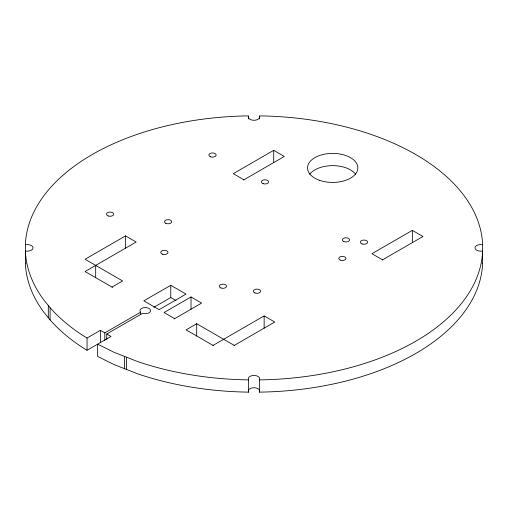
<?xml version="1.0" encoding="UTF-8"?>
<svg xmlns="http://www.w3.org/2000/svg" width="508" height="508" viewBox="0 0 508 508"><rect width="100%" height="100%" fill="white"/><g stroke="black" fill="none" stroke-linecap="round" stroke-linejoin="round"><path stroke-width="0.76" d="M106.75 339.363L106.75 334.004L142.602 313.309A5.334 3.08 0 0 0 150.52 311.175A5.334 3.08 0 0 0 144.342 307.607A5.334 3.08 0 0 0 140.646 312.179L104.8 332.88L100.387 330.333L87.052 338.03L87.052 350.285L111.004 336.461L106.75 334.004M87.052 350.285L82.442 347.453A228.714 132.048 0 0 1 50.216 320.072L44.101 312.566A228.714 132.048 0 0 1 25.4 264.274L25.4 243.726A228.714 132.048 0 0 1 246.818 115.894L248.476 116.135A5.715 3.302 0 0 0 254 120.294A5.715 3.302 0 0 0 259.524 116.135L261.182 115.894A228.714 132.048 0 0 1 482.6 243.726L482.6 264.274A228.714 132.048 0 0 1 261.182 392.106L259.347 392.106L259.524 379.609A5.715 3.302 0 0 0 254 375.45A5.715 3.302 0 0 0 248.476 379.609L248.653 392.106L246.818 392.106A228.714 132.048 0 0 1 137.573 373.786L113.817 364.465L97.657 356.413L97.657 344.164L113.817 352.209L137.573 361.531A228.714 132.048 0 0 0 246.818 379.857L248.653 379.857M259.347 392.106L259.524 391.865A5.715 3.302 0 0 0 254 387.706A5.715 3.302 0 0 0 248.476 391.865L248.653 392.106M112.516 287.376L85.058 271.526L136.157 242.024L125.546 235.896L85.058 259.271L122.625 280.956L112.014 287.084M243.561 179.984L284.321 156.445L273.71 150.324L233.28 173.666L243.891 179.794M170.771 285.28L143.815 300.838L159.093 309.658L186.042 294.094L170.771 285.28L170.771 297.529L153.924 307.257M174.168 318.941L201.625 303.092L191.008 296.964L164.059 312.528L174.669 318.656M234.264 345.408L196.698 323.723L186.087 329.851L213.544 345.7M213.036 345.408L264.135 315.913L274.745 322.034L233.947 345.592M382.207 260.026L422.967 236.493L412.356 230.365L371.926 253.708L382.537 259.836M25.4 244.786L25.825 244.685A5.715 3.302 0 0 1 33.026 247.872A5.715 3.302 0 0 1 25.825 251.06L25.4 250.958M25.4 257.042L25.825 256.94M482.6 250.958L482.175 251.06A5.715 3.302 0 0 1 474.974 247.872A5.715 3.302 0 0 1 482.175 244.685L482.6 244.786M482.175 263.315L482.6 263.214M259.347 379.857L261.182 379.857A228.714 132.048 0 0 0 482.6 252.019M482.175 256.94L482.6 257.042M25.4 263.214L25.825 263.315M170.771 297.529L176.085 300.596M87.052 338.03L82.442 335.197A228.714 132.048 0 0 1 50.216 307.823L44.101 300.317A228.714 132.048 0 0 1 25.4 252.019M412.356 230.365L412.356 242.621M273.71 150.324L273.71 162.573M264.135 315.913L264.135 328.162M259.347 115.894L259.347 118.955M248.653 115.894L248.653 118.955M196.698 323.723L196.698 335.978M191.008 296.964L191.008 309.22M140.646 312.179L140.646 314.477M126.448 357.454L126.448 369.703M125.546 235.896L125.546 248.152M124.466 356.673L124.466 368.929M104.8 332.88L104.8 340.538M100.387 330.333L100.387 342.582M95.675 265.398L95.675 277.647M50.108 307.689L50.108 319.945M48.311 305.486L48.311 317.741M309.709 174.244A25.159 14.522 0 0 1 332.81 165.64A25.159 14.522 0 0 1 355.765 174.384M25.4 255.981A228.714 132.048 0 0 1 25.559 253.721M482.441 253.721A228.714 132.048 0 0 1 482.6 255.981M263.176 183.686A3.62 2.089 0 0 0 268.605 181.87A3.62 2.089 0 0 0 263.176 180.061A3.62 2.089 0 0 0 263.176 183.686M162.42 254.184A3.62 2.089 0 0 0 167.983 252.501A3.62 2.089 0 0 0 162.687 250.565A3.62 2.089 0 0 0 162.42 254.184M220.936 287.979A3.62 2.089 0 0 0 226.555 286.366A3.62 2.089 0 0 0 221.329 284.366A3.62 2.089 0 0 0 220.936 287.979M362.185 243.961A3.62 2.089 0 0 0 367.614 242.145A3.62 2.089 0 0 0 362.185 240.335A3.62 2.089 0 0 0 362.185 243.961M343.846 241.56A3.62 2.089 0 0 0 349.555 240.055A3.62 2.089 0 0 0 344.443 237.954A3.62 2.089 0 0 0 343.846 241.56M210.274 156.68A3.62 2.089 0 0 0 216.103 155.353A3.62 2.089 0 0 0 211.195 153.099A3.62 2.089 0 0 0 210.274 156.68M108.287 215.989A3.62 2.089 0 0 0 113.722 214.179A3.62 2.089 0 0 0 108.287 212.369A3.62 2.089 0 0 0 108.287 215.989M254.927 292.925A3.62 2.089 0 0 0 260.604 291.389A3.62 2.089 0 0 0 255.467 289.312A3.62 2.089 0 0 0 254.927 292.925M165.799 223.304A3.581 2.07 0 0 0 171.628 222.072A3.581 2.07 0 0 0 166.865 219.774A3.581 2.07 0 0 0 165.799 223.304M340.252 260.102A3.581 2.07 0 0 0 345.942 258.674A3.581 2.07 0 0 0 340.951 256.546A3.581 2.07 0 0 0 340.252 260.102M319.526 180.289A25.159 14.522 0 0 0 357.835 168.3A25.159 14.522 0 0 0 320.694 155.143A25.159 14.522 0 0 0 319.526 180.289"/></g></svg>
